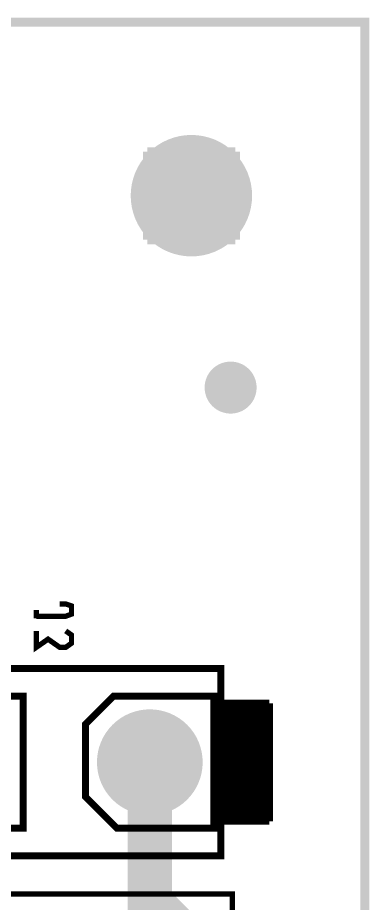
# Model space of a CAD drawing. Extents: x -18 to 155, y -91 to 215.
# Drawn here: x 144.99 to 155.13, y 189.61 to 215.13 of the extents above; entities that cross this region are included whole.
import ezdxf

# ---------------------------------------------------------------- set-up
doc = ezdxf.new("R2010")
doc.units = 0
doc.header["$MEASUREMENT"] = 0
doc.layers.get('0').update_dxf_attribs({"linetype": 'CONTINUOUS'})
for name, color, linetype in [('25-334-0_BOT', 7, 'CONTINUOUS'), ('25-334-0_DRD', 7, 'CONTINUOUS'), ('25-334-0_DRL', 2, 'CONTINUOUS'), ('25-334-0_IN1', 4, 'CONTINUOUS'), ('25-334-0_IN2', 3, 'CONTINUOUS'), ('25-334-0_SMB', 5, 'CONTINUOUS'), ('25-334-0_SMT', 10, 'CONTINUOUS'), ('25-334-0_SSB', 9, 'CONTINUOUS'), ('25-334-0_SST', 12, 'CONTINUOUS'), ('25-334-0_TOP', 11, 'CONTINUOUS'), ('THRUHOLE_NPT', 8, 'CONTINUOUS'), ('THRUHOLE_TAP', 15, 'CONTINUOUS')]:
    doc.layers.add(name, color=color, linetype=linetype)

# ---------------------------------------------------------------- blocks, each defined once
blk = doc.blocks.new('ROUND_1')
at = {"const_width": 1.75006}
blk.add_lwpolyline([(-0.87503, 0, 1), (0.87503, 0, 1)], format="xyb", close=True, dxfattribs=at)
blk = doc.blocks.new('ROUND_26')
at = {"const_width": 1.524}
blk.add_lwpolyline([(-0.762, 0, 1), (0.762, 0, 1)], format="xyb", close=True, dxfattribs=at)
blk = doc.blocks.new('ROUND_74')
at = {"const_width": 0.7493}
blk.add_lwpolyline([(-0.37465, 0, 1), (0.37465, 0, 1)], format="xyb", close=True, dxfattribs=at)
blk = doc.blocks.new('ROUND_3')
at = {"const_width": 0.50038}
blk.add_lwpolyline([(-0.25019, 0, 1), (0.25019, 0, 1)], format="xyb", close=True, dxfattribs=at)

msp = doc.modelspace()

# ---------------------------------------------------------------- linework, layer by layer
at = {"layer": '25-334-0_DRD', "const_width": 0.254}
for points in [[(-15.99946, -4.99872), (155.00096, -4.99872), (155.00096, 215.00084), (-4.99872, 215.00084), (-4.99872, 189.35954), (-15.99946, 189.35954), (-15.99946, -4.99872)], [(148.7297, 211.26958), (148.7297, 208.72958)], [(151.2697, 211.26958), (148.7297, 211.26958)], [(151.2697, 211.26958), (148.7297, 208.72958)], [(151.2697, 208.72958), (148.7297, 211.26958)], [(151.2697, 208.72958), (151.2697, 211.26958)], [(148.7297, 208.72958), (151.2697, 208.72958)], [(148.16582, 193.421), (148.80082, 194.056)], [(148.16582, 193.929), (148.16582, 193.421)], [(148.80082, 193.294), (148.16582, 193.929)], [(148.80082, 194.056), (149.43582, 193.421)], [(149.43582, 193.929), (148.80082, 193.294)], [(149.43582, 193.421), (149.43582, 193.929)]]:
    msp.add_lwpolyline(points, dxfattribs=at)
at = {"layer": '25-334-0_DRL', "const_width": 0.254}
msp.add_lwpolyline([(-15.99946, -4.99872), (155.00096, -4.99872), (155.00096, 215.00084), (-4.99872, 215.00084), (-4.99872, 189.35954), (-15.99946, 189.35954), (-15.99946, -4.99872)], dxfattribs=at)
at = {"layer": '25-334-0_SSB'}
for points, const_width in [([(146.20494, 198.23684), (146.37512, 198.23684), (146.54276, 198.17842), (146.54276, 197.9422), (146.37512, 197.88124), (145.52676, 197.88124)], 0.1524), ([(145.52676, 197.82282), (145.52676, 198.05904)], 0.1524), ([(146.37512, 197.4596), (146.54276, 197.34022), (146.54276, 197.104), (146.37512, 196.98462), (146.20494, 196.98462), (145.86712, 197.22084), (145.52676, 196.98462), (145.52676, 197.4596)], 0.1524), ([(150.8506, 196.37502), (150.8506, 190.97498), (141.2494, 190.97498), (141.2494, 196.37502), (150.8506, 196.37502)], 0.20066), ([(145.15084, 195.57492), (145.15084, 191.77508), (141.45006, 191.77508), (141.45006, 195.57492), (145.15084, 195.57492)], 0.20066), ([(150.64994, 195.57492), (150.64994, 191.77508), (147.84832, 191.77508), (146.94916, 192.67424), (146.94916, 194.77482), (147.74926, 195.57492), (150.64994, 195.57492)], 0.20066), ([(150.8506, 195.37426), (150.8506, 191.97574)], 0.20066), ([(152.25014, 195.37426), (150.8506, 195.37426)], 0.20066), ([(151.01824, 195.37426), (151.01824, 191.97574)], 0.20066), ([(151.19858, 195.37426), (151.19858, 191.97574)], 0.20066), ([(151.37638, 195.37426), (151.37638, 191.97574)], 0.20066), ([(151.55672, 195.37426), (151.55672, 191.97574)], 0.20066), ([(151.73706, 195.37426), (151.73706, 191.97574)], 0.20066), ([(151.9174, 195.37426), (151.9174, 191.97574)], 0.20066), ([(152.09774, 195.37426), (152.09774, 191.97574)], 0.20066), ([(152.25014, 195.37426), (152.25014, 191.97574)], 0.20066), ([(152.25014, 195.199), (150.8506, 195.199)], 0.20066), ([(152.25014, 195.0212), (150.8506, 195.0212)], 0.20066), ([(152.25014, 194.84086), (150.8506, 194.84086)], 0.20066), ([(152.25014, 194.66052), (150.8506, 194.66052)], 0.20066), ([(152.25014, 194.48018), (150.8506, 194.48018)], 0.20066), ([(152.25014, 194.29984), (150.8506, 194.29984)], 0.20066), ([(152.25014, 194.12204), (150.8506, 194.12204)], 0.20066), ([(152.25014, 193.9417), (150.8506, 193.9417)], 0.20066), ([(152.25014, 193.76136), (150.8506, 193.76136)], 0.20066), ([(152.25014, 193.58102), (150.8506, 193.58102)], 0.20066), ([(152.25014, 193.40068), (150.8506, 193.40068)], 0.20066), ([(152.25014, 193.22288), (150.8506, 193.22288)], 0.20066), ([(152.25014, 193.04254), (150.8506, 193.04254)], 0.20066), ([(152.25014, 192.8622), (150.8506, 192.8622)], 0.20066), ([(152.25014, 192.68186), (150.8506, 192.68186)], 0.20066), ([(152.25014, 192.50152), (150.8506, 192.50152)], 0.20066), ([(152.25014, 192.32372), (150.8506, 192.32372)], 0.20066), ([(152.25014, 192.14338), (150.8506, 192.14338)], 0.20066), ([(152.25014, 191.97574), (150.8506, 191.97574)], 0.20066)]:
    msp.add_lwpolyline(points, dxfattribs=dict(at, const_width=const_width))
at = {"layer": '25-334-0_SST', "const_width": 0.1524}
msp.add_lwpolyline([(151.1808, 186.73572), (151.1808, 187.9346), (151.1808, 189.87516), (131.18084, 189.87516), (131.18084, 186.79414)], dxfattribs=at)
at = {"layer": '25-334-0_TOP', "const_width": 1.27}
msp.add_lwpolyline([(148.80082, 193.675), (148.80082, 189.65418), (149.86, 188.595)], dxfattribs=at)

# ---------------------------------------------------------------- block references
at = {"layer": '25-334-0_BOT'}
for name, p in [('ROUND_1', (149.9997, 209.99958)), ('ROUND_26', (148.80082, 193.675))]:
    msp.add_blockref(name, p, dxfattribs=at)
at = {"layer": '25-334-0_DRL'}
for name, p in [('ROUND_1', (149.9997, 209.99958)), ('ROUND_74', (148.80082, 193.675))]:
    msp.add_blockref(name, p, dxfattribs=at)
at = {"layer": '25-334-0_IN1'}
for name, p in [('ROUND_1', (149.9997, 209.99958)), ('ROUND_26', (148.80082, 193.675))]:
    msp.add_blockref(name, p, dxfattribs=at)
at = {"layer": '25-334-0_IN2'}
for name, p in [('ROUND_1', (149.9997, 209.99958)), ('ROUND_26', (148.80082, 193.675))]:
    msp.add_blockref(name, p, dxfattribs=at)
at = {"layer": '25-334-0_SMB'}
for name, p in [('ROUND_1', (149.9997, 209.99958)), ('ROUND_26', (148.80082, 193.675))]:
    msp.add_blockref(name, p, dxfattribs=at)
at = {"layer": '25-334-0_SMT'}
for name, p in [('ROUND_1', (149.9997, 209.99958)), ('ROUND_74', (151.13, 204.47)), ('ROUND_26', (148.80082, 193.675))]:
    msp.add_blockref(name, p, dxfattribs=at)
at = {"layer": '25-334-0_TOP'}
for name, p in [('ROUND_1', (149.9997, 209.99958)), ('ROUND_3', (151.13, 204.47)), ('ROUND_26', (148.80082, 193.675))]:
    msp.add_blockref(name, p, dxfattribs=at)
at = {"layer": 'THRUHOLE_NPT'}
msp.add_blockref('ROUND_1', (149.9997, 209.99958), dxfattribs=at)
at = {"layer": 'THRUHOLE_TAP'}
msp.add_blockref('ROUND_74', (148.80082, 193.675), dxfattribs=at)

doc.saveas('drawing.dxf')
